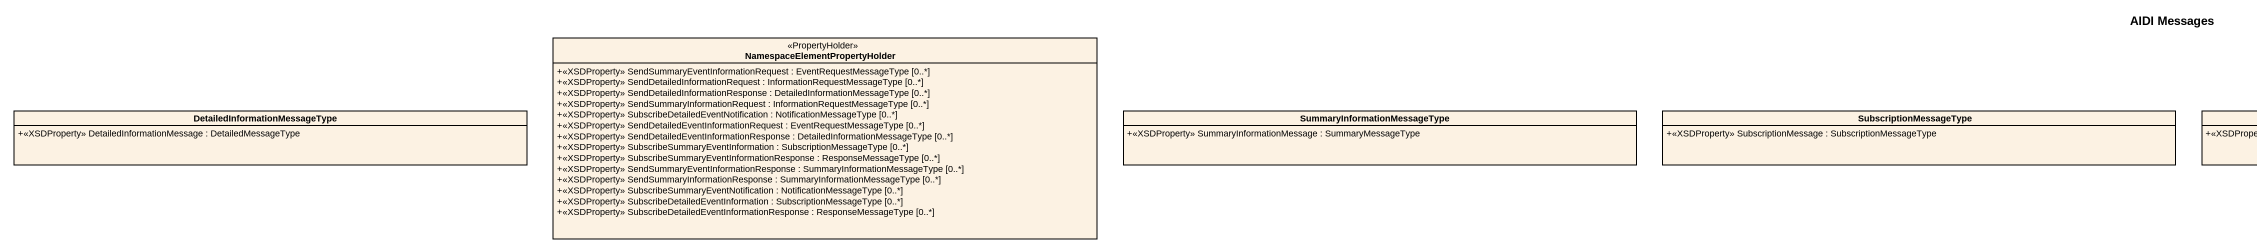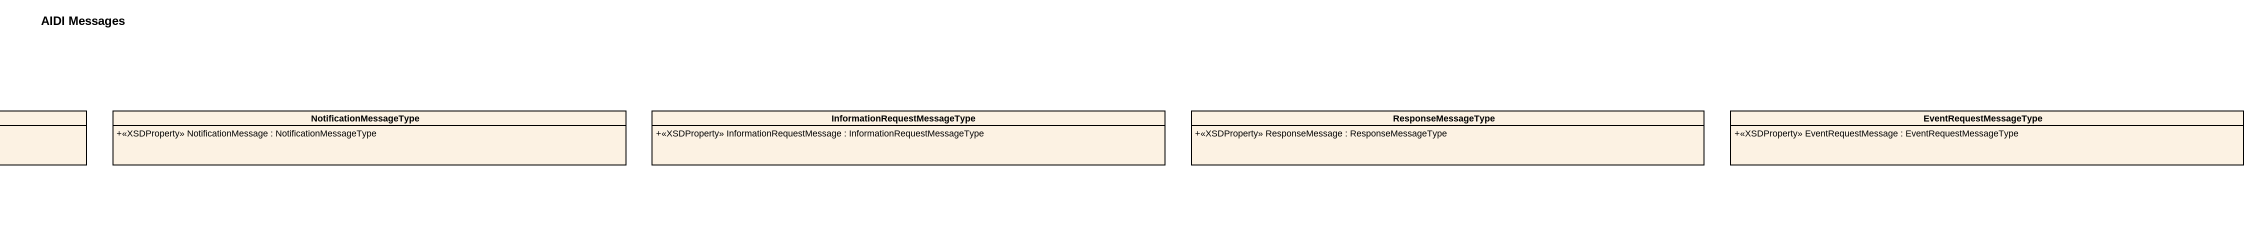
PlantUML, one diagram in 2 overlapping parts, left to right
@startuml
title AIDI Messages
hide circle
hide empty members
skinparam classAttributeIconSize 0
class "NamespaceElementPropertyHolder" as NamespaceElementPropertyHold <<PropertyHolder>> {
  +<<XSDProperty>> SendSummaryEventInformationRequest : EventRequestMessageType [0..*]
  +<<XSDProperty>> SendDetailedInformationRequest : InformationRequestMessageType [0..*]
  +<<XSDProperty>> SendDetailedInformationResponse : DetailedInformationMessageType [0..*]
  +<<XSDProperty>> SendSummaryInformationRequest : InformationRequestMessageType [0..*]
  +<<XSDProperty>> SubscribeDetailedEventNotification : NotificationMessageType [0..*]
  +<<XSDProperty>> SendDetailedEventInformationRequest : EventRequestMessageType [0..*]
  +<<XSDProperty>> SendDetailedEventInformationResponse : DetailedInformationMessageType [0..*]
  +<<XSDProperty>> SubscribeSummaryEventInformation : SubscriptionMessageType [0..*]
  +<<XSDProperty>> SubscribeSummaryEventInformationResponse : ResponseMessageType [0..*]
  +<<XSDProperty>> SendSummaryEventInformationResponse : SummaryInformationMessageType [0..*]
  +<<XSDProperty>> SendSummaryInformationResponse : SummaryInformationMessageType [0..*]
  +<<XSDProperty>> SubscribeSummaryEventNotification : NotificationMessageType [0..*]
  +<<XSDProperty>> SubscribeDetailedEventInformation : SubscriptionMessageType [0..*]
  +<<XSDProperty>> SubscribeDetailedEventInformationResponse : ResponseMessageType [0..*]
}
class "DetailedInformationMessageType" as DetailedInformationMessageTy {
  +<<XSDProperty>> DetailedInformationMessage : DetailedMessageType
}
class "SummaryInformationMessageType" as SummaryInformationMessageTyp {
  +<<XSDProperty>> SummaryInformationMessage : SummaryMessageType
}
class SubscriptionMessageType {
  +<<XSDProperty>> SubscriptionMessage : SubscriptionMessageType
}
class NotificationMessageType {
  +<<XSDProperty>> NotificationMessage : NotificationMessageType
}
class "InformationRequestMessageType" as InformationRequestMessageTyp {
  +<<XSDProperty>> InformationRequestMessage : InformationRequestMessageType
}
class ResponseMessageType {
  +<<XSDProperty>> ResponseMessage : ResponseMessageType
}
class EventRequestMessageType {
  +<<XSDProperty>> EventRequestMessage : EventRequestMessageType
}
@enduml
